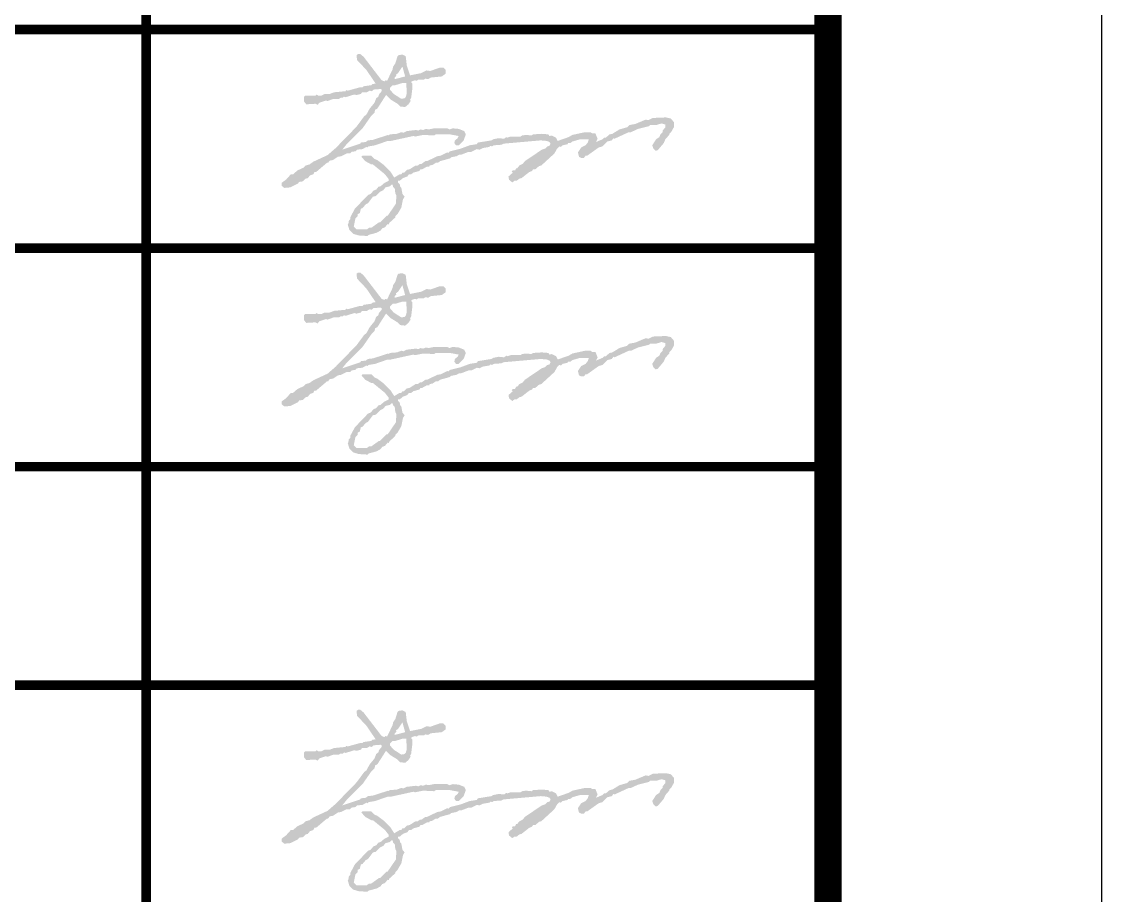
# Model space of a CAD drawing. Extents: x -518115 to 1124316, y -209821 to 1628073.
# Drawn here: x 893764 to 897714, y 652688 to 655886 of the extents above; entities that cross this region are included whole.
import ezdxf

# ---------------------------------------------------------------- set-up
doc = ezdxf.new("R2010")
doc.units = 0
doc.header["$LTSCALE"] = 1000
doc.header["$MEASUREMENT"] = 0
doc.layers.add('yichutu', color=7, linetype='Continuous', true_color=0xffffff, plot=False)
doc.layers.add('图框', color=140, linetype='Continuous')
doc.layers.add('签名', color=7, linetype='Continuous', lineweight=18)

# ---------------------------------------------------------------- blocks, each defined once
blk = doc.blocks.new('TK')
at = {"layer": '签名'}
h = blk.add_hatch(color=2, dxfattribs=at)
h.dxf.hatch_style = 1
h.paths.add_polyline_path([(546889.8, 502532.3), (546889.8, 502538.3), (546895.8, 502544.3), (546893.8, 502548.3), (546901.8, 502554.3), (546917.8, 502578.3), (546927.8, 502542.3)], flags=16)
h.paths.add_polyline_path([(546871.8, 502494.3), (546871.8, 502500.3), (546881.8, 502510.3), (546891.8, 502510.3), (546917.8, 502518.3), (546931.8, 502518.3), (546933.8, 502480.3), (546929.8, 502466.3), (546925.8, 502462.3), (546913.8, 502460.3), (546885.8, 502478.3)], flags=16)
h.paths.add_polyline_path([(546739.8, 501992.3), (546745.8, 502022.3), (546753.8, 502030.3), (546753.8, 502038.3), (546761.8, 502042.3), (546765.8, 502058.3), (546771.8, 502060.3), (546783.8, 502074.3), (546791.8, 502078.3), (546809.8, 502102.3), (546819.8, 502104.3), (546835.8, 502120.3), (546847.8, 502126.3), (546855.8, 502136.3), (546871.8, 502140.3), (546877.8, 502146.3), (546881.8, 502146.3), (546883.8, 502138.3), (546889.8, 502132.3), (546891.8, 502114.3), (546895.8, 502106.3), (546893.8, 502076.3), (546863.8, 502032.3), (546859.8, 502032.3), (546835.8, 502008.3), (546831.8, 502008.3), (546803.8, 501988.3), (546795.8, 501988.3), (546787.8, 501982.3), (546749.8, 501982.3)], flags=16)
h.paths.add_polyline_path([(546719.8, 502002.3), (546717.8, 502000.3), (546723.8, 501980.3), (546737.8, 501966.3), (546757.8, 501960.3), (546789.8, 501958.3), (546793.8, 501962.3), (546823.8, 501970.3), (546837.8, 501978.3), (546843.8, 501986.3), (546853.8, 501990.3), (546863.8, 502002.3), (546867.8, 502000.3), (546869.8, 502006.3), (546891.8, 502026.3), (546891.8, 502030.3), (546899.8, 502038.3), (546913.8, 502062.3), (546919.8, 502092.3), (546925.8, 502102.3), (546917.8, 502112.3), (546913.8, 502134.3), (546909.8, 502138.3), (546907.8, 502148.3), (546901.8, 502154.3), (546901.8, 502160.3), (546907.8, 502160.3), (546919.8, 502170.3), (546935.8, 502176.3), (546941.8, 502184.3), (546949.8, 502184.3), (546957.8, 502190.3), (546979.8, 502196.3), (546983.8, 502202.3), (546989.8, 502202.3), (547007.8, 502212.3), (547015.8, 502212.3), (547017.8, 502216.3), (547027.8, 502218.3), (547039.8, 502226.3), (547047.8, 502226.3), (547055.8, 502232.3), (547091.8, 502242.3), (547095.8, 502246.3), (547115.8, 502250.3), (547125.8, 502256.3), (547133.8, 502256.3), (547159.8, 502266.3), (547169.8, 502266.3), (547189.8, 502276.3), (547199.8, 502274.3), (547211.8, 502280.3), (547235.8, 502284.3), (547239.8, 502288.3), (547245.8, 502286.3), (547251.8, 502290.3), (547279.8, 502292.3), (547287.8, 502296.3), (547423.8, 502308.3), (547445.8, 502306.3), (547455.8, 502302.3), (547459.8, 502296.3), (547455.8, 502288.3), (547447.8, 502286.3), (547439.8, 502278.3), (547427.8, 502274.3), (547365.8, 502232.3), (547357.8, 502222.3), (547345.8, 502216.3), (547337.8, 502206.3), (547333.8, 502206.3), (547329.8, 502198.3), (547321.8, 502198.3), (547317.8, 502194.3), (547321.8, 502190.3), (547305.8, 502176.3), (547307.8, 502164.3), (547319.8, 502154.3), (547327.8, 502160.3), (547335.8, 502160.3), (547345.8, 502168.3), (547353.8, 502170.3), (547381.8, 502192.3), (547391.8, 502196.3), (547395.8, 502202.3), (547403.8, 502202.3), (547417.8, 502214.3), (547425.8, 502216.3), (547473.8, 502260.3), (547483.8, 502278.3), (547491.8, 502286.3), (547497.8, 502284.3), (547503.8, 502290.3), (547521.8, 502294.3), (547523.8, 502298.3), (547531.8, 502298.3), (547539.8, 502304.3), (547567.8, 502312.3), (547599.8, 502312.3), (547595.8, 502300.3), (547587.8, 502290.3), (547571.8, 502282.3), (547559.8, 502264.3), (547563.8, 502248.3), (547571.8, 502244.3), (547581.8, 502244.3), (547587.8, 502252.3), (547593.8, 502252.3), (547635.8, 502282.3), (547649.8, 502286.3), (547667.8, 502304.3), (547683.8, 502308.3), (547689.8, 502316.3), (547693.8, 502314.3), (547745.8, 502338.3), (547753.8, 502338.3), (547779.8, 502350.3), (547819.8, 502360.3), (547823.8, 502364.3), (547845.8, 502364.3), (547865.8, 502370.3), (547879.8, 502366.3), (547879.8, 502356.3), (547869.8, 502344.3), (547869.8, 502338.3), (547861.8, 502330.3), (547857.8, 502320.3), (547845.8, 502312.3), (547831.8, 502290.3), (547835.8, 502278.3), (547843.8, 502270.3), (547851.8, 502272.3), (547873.8, 502298.3), (547879.8, 502312.3), (547893.8, 502328.3), (547893.8, 502332.3), (547901.8, 502340.3), (547911.8, 502358.3), (547911.8, 502374.3), (547899.8, 502388.3), (547881.8, 502392.3), (547833.8, 502390.3), (547817.8, 502382.3), (547807.8, 502384.3), (547769.8, 502368.3), (547747.8, 502364.3), (547739.8, 502356.3), (547711.8, 502348.3), (547685.8, 502332.3), (547675.8, 502330.3), (547661.8, 502318.3), (547655.8, 502318.3), (547649.8, 502312.3), (547625.8, 502302.3), (547631.8, 502314.3), (547623.8, 502334.3), (547611.8, 502334.3), (547605.8, 502338.3), (547585.8, 502338.3), (547539.8, 502328.3), (547525.8, 502320.3), (547485.8, 502306.3), (547479.8, 502318.3), (547463.8, 502326.3), (547455.8, 502324.3), (547451.8, 502330.3), (547427.8, 502332.3), (547395.8, 502330.3), (547389.8, 502326.3), (547369.8, 502328.3), (547355.8, 502326.3), (547349.8, 502322.3), (547313.8, 502322.3), (547301.8, 502318.3), (547297.8, 502320.3), (547289.8, 502314.3), (547269.8, 502316.3), (547249.8, 502312.3), (547243.8, 502308.3), (547193.8, 502300.3), (547189.8, 502294.3), (547163.8, 502290.3), (547131.8, 502278.3), (547091.8, 502268.3), (547085.8, 502262.3), (547081.8, 502264.3), (547057.8, 502252.3), (547045.8, 502250.3), (547007.8, 502232.3), (547001.8, 502232.3), (546987.8, 502222.3), (546981.8, 502222.3), (546973.8, 502216.3), (546965.8, 502216.3), (546943.8, 502202.3), (546933.8, 502200.3), (546923.8, 502190.3), (546917.8, 502190.3), (546913.8, 502184.3), (546907.8, 502184.3), (546887.8, 502172.3), (546873.8, 502194.3), (546849.8, 502218.3), (546825.8, 502236.3), (546815.8, 502240.3), (546803.8, 502252.3), (546771.8, 502252.3), (546767.8, 502248.3), (546781.8, 502232.3), (546803.8, 502220.3), (546809.8, 502220.3), (546853.8, 502184.3), (546867.8, 502166.3), (546867.8, 502160.3), (546851.8, 502152.3), (546837.8, 502140.3), (546829.8, 502138.3), (546821.8, 502128.3), (546811.8, 502124.3), (546801.8, 502112.3), (546791.8, 502108.3), (546743.8, 502058.3), (546727.8, 502028.3), (546727.8, 502020.3), (546721.8, 502014.3)])
h.paths.add_polyline_path([(546477.8, 502154.3), (546475.8, 502152.3), (546475.8, 502142.3), (546485.8, 502134.3), (546507.8, 502136.3), (546535.8, 502150.3), (546539.8, 502156.3), (546553.8, 502158.3), (546563.8, 502168.3), (546571.8, 502170.3), (546579.8, 502180.3), (546591.8, 502184.3), (546595.8, 502192.3), (546601.8, 502192.3), (546641.8, 502226.3), (546645.8, 502226.3), (546651.8, 502234.3), (546663.8, 502236.3), (546681.8, 502248.3), (546693.8, 502250.3), (546713.8, 502260.3), (546725.8, 502260.3), (546731.8, 502266.3), (546745.8, 502268.3), (546751.8, 502274.3), (546771.8, 502276.3), (546785.8, 502284.3), (546789.8, 502282.3), (546793.8, 502286.3), (546817.8, 502290.3), (546863.8, 502306.3), (546875.8, 502306.3), (546957.8, 502324.3), (546963.8, 502322.3), (546993.8, 502328.3), (547033.8, 502326.3), (547039.8, 502330.3), (547091.8, 502330.3), (547123.8, 502324.3), (547119.8, 502316.3), (547109.8, 502308.3), (547107.8, 502298.3), (547113.8, 502290.3), (547123.8, 502290.3), (547141.8, 502308.3), (547149.8, 502330.3), (547143.8, 502342.3), (547123.8, 502350.3), (547101.8, 502352.3), (547089.8, 502348.3), (547081.8, 502352.3), (547033.8, 502352.3), (547013.8, 502348.3), (547003.8, 502350.3), (546993.8, 502346.3), (546983.8, 502348.3), (546975.8, 502344.3), (546967.8, 502346.3), (546933.8, 502342.3), (546921.8, 502336.3), (546913.8, 502338.3), (546897.8, 502332.3), (546871.8, 502330.3), (546867.8, 502326.3), (546865.8, 502328.3), (546809.8, 502310.3), (546791.8, 502308.3), (546783.8, 502302.3), (546765.8, 502300.3), (546763.8, 502296.3), (546697.8, 502274.3), (546713.8, 502294.3), (546771.8, 502352.3), (546803.8, 502398.3), (546815.8, 502410.3), (546817.8, 502420.3), (546825.8, 502424.3), (546857.8, 502474.3), (546873.8, 502458.3), (546899.8, 502442.3), (546909.8, 502432.3), (546927.8, 502430.3), (546939.8, 502440.3), (546947.8, 502452.3), (546945.8, 502456.3), (546949.8, 502464.3), (546953.8, 502496.3), (546953.8, 502516.3), (546949.8, 502520.3), (546951.8, 502524.3), (546963.8, 502528.3), (546969.8, 502526.3), (546975.8, 502530.3), (546995.8, 502530.3), (547001.8, 502534.3), (547011.8, 502532.3), (547021.8, 502538.3), (547061.8, 502542.3), (547075.8, 502552.3), (547075.8, 502566.3), (547067.8, 502574.3), (547053.8, 502574.3), (547019.8, 502562.3), (547005.8, 502564.3), (546985.8, 502554.3), (546945.8, 502546.3), (546933.8, 502582.3), (546929.8, 502616.3), (546917.8, 502622.3), (546903.8, 502620.3), (546899.8, 502616.3), (546891.8, 502590.3), (546883.8, 502578.3), (546881.8, 502568.3), (546861.8, 502526.3), (546855.8, 502528.3), (546851.8, 502524.3), (546841.8, 502528.3), (546775.8, 502614.3), (546763.8, 502624.3), (546755.8, 502624.3), (546749.8, 502620.3), (546751.8, 502602.3), (546785.8, 502566.3), (546819.8, 502516.3), (546807.8, 502514.3), (546803.8, 502510.3), (546775.8, 502506.3), (546771.8, 502502.3), (546761.8, 502502.3), (546717.8, 502490.3), (546711.8, 502492.3), (546709.8, 502488.3), (546667.8, 502484.3), (546651.8, 502478.3), (546633.8, 502478.3), (546621.8, 502472.3), (546609.8, 502472.3), (546603.8, 502476.3), (546599.8, 502472.3), (546561.8, 502472.3), (546557.8, 502468.3), (546557.8, 502450.3), (546565.8, 502440.3), (546599.8, 502442.3), (546607.8, 502438.3), (546613.8, 502446.3), (546637.8, 502454.3), (546643.8, 502452.3), (546665.8, 502460.3), (546685.8, 502460.3), (546691.8, 502464.3), (546699.8, 502464.3), (546703.8, 502468.3), (546709.8, 502466.3), (546741.8, 502476.3), (546749.8, 502474.3), (546765.8, 502478.3), (546769.8, 502484.3), (546787.8, 502484.3), (546797.8, 502490.3), (546805.8, 502488.3), (546811.8, 502494.3), (546837.8, 502496.3), (546841.8, 502494.3), (546841.8, 502488.3), (546831.8, 502476.3), (546829.8, 502468.3), (546821.8, 502462.3), (546815.8, 502446.3), (546797.8, 502424.3), (546785.8, 502402.3), (546777.8, 502396.3), (546749.8, 502358.3), (546673.8, 502280.3), (546643.8, 502254.3), (546591.8, 502230.3), (546577.8, 502220.3), (546563.8, 502216.3), (546555.8, 502208.3), (546533.8, 502198.3), (546517.8, 502184.3), (546509.8, 502184.3), (546491.8, 502164.3)])
h = blk.add_hatch(color=2, dxfattribs=at)
h.dxf.hatch_style = 1
h.paths.add_polyline_path([(546889.8, 501732.3), (546889.8, 501738.3), (546895.8, 501744.3), (546893.8, 501748.3), (546901.8, 501754.3), (546917.8, 501778.3), (546927.8, 501742.3)], flags=16)
h.paths.add_polyline_path([(546871.8, 501694.3), (546871.8, 501700.3), (546881.8, 501710.3), (546891.8, 501710.3), (546917.8, 501718.3), (546931.8, 501718.3), (546933.8, 501680.3), (546929.8, 501666.3), (546925.8, 501662.3), (546913.8, 501660.3), (546885.8, 501678.3)], flags=16)
h.paths.add_polyline_path([(546739.8, 501192.3), (546745.8, 501222.3), (546753.8, 501230.3), (546753.8, 501238.3), (546761.8, 501242.3), (546765.8, 501258.3), (546771.8, 501260.3), (546783.8, 501274.3), (546791.8, 501278.3), (546809.8, 501302.3), (546819.8, 501304.3), (546835.8, 501320.3), (546847.8, 501326.3), (546855.8, 501336.3), (546871.8, 501340.3), (546877.8, 501346.3), (546881.8, 501346.3), (546883.8, 501338.3), (546889.8, 501332.3), (546891.8, 501314.3), (546895.8, 501306.3), (546893.8, 501276.3), (546863.8, 501232.3), (546859.8, 501232.3), (546835.8, 501208.3), (546831.8, 501208.3), (546803.8, 501188.3), (546795.8, 501188.3), (546787.8, 501182.3), (546749.8, 501182.3)], flags=16)
h.paths.add_polyline_path([(546719.8, 501202.3), (546717.8, 501200.3), (546723.8, 501180.3), (546737.8, 501166.3), (546757.8, 501160.3), (546789.8, 501158.3), (546793.8, 501162.3), (546823.8, 501170.3), (546837.8, 501178.3), (546843.8, 501186.3), (546853.8, 501190.3), (546863.8, 501202.3), (546867.8, 501200.3), (546869.8, 501206.3), (546891.8, 501226.3), (546891.8, 501230.3), (546899.8, 501238.3), (546913.8, 501262.3), (546919.8, 501292.3), (546925.8, 501302.3), (546917.8, 501312.3), (546913.8, 501334.3), (546909.8, 501338.3), (546907.8, 501348.3), (546901.8, 501354.3), (546901.8, 501360.3), (546907.8, 501360.3), (546919.8, 501370.3), (546935.8, 501376.3), (546941.8, 501384.3), (546949.8, 501384.3), (546957.8, 501390.3), (546979.8, 501396.3), (546983.8, 501402.3), (546989.8, 501402.3), (547007.8, 501412.3), (547015.8, 501412.3), (547017.8, 501416.3), (547027.8, 501418.3), (547039.8, 501426.3), (547047.8, 501426.3), (547055.8, 501432.3), (547091.8, 501442.3), (547095.8, 501446.3), (547115.8, 501450.3), (547125.8, 501456.3), (547133.8, 501456.3), (547159.8, 501466.3), (547169.8, 501466.3), (547189.8, 501476.3), (547199.8, 501474.3), (547211.8, 501480.3), (547235.8, 501484.3), (547239.8, 501488.3), (547245.8, 501486.3), (547251.8, 501490.3), (547279.8, 501492.3), (547287.8, 501496.3), (547423.8, 501508.3), (547445.8, 501506.3), (547455.8, 501502.3), (547459.8, 501496.3), (547455.8, 501488.3), (547447.8, 501486.3), (547439.8, 501478.3), (547427.8, 501474.3), (547365.8, 501432.3), (547357.8, 501422.3), (547345.8, 501416.3), (547337.8, 501406.3), (547333.8, 501406.3), (547329.8, 501398.3), (547321.8, 501398.3), (547317.8, 501394.3), (547321.8, 501390.3), (547305.8, 501376.3), (547307.8, 501364.3), (547319.8, 501354.3), (547327.8, 501360.3), (547335.8, 501360.3), (547345.8, 501368.3), (547353.8, 501370.3), (547381.8, 501392.3), (547391.8, 501396.3), (547395.8, 501402.3), (547403.8, 501402.3), (547417.8, 501414.3), (547425.8, 501416.3), (547473.8, 501460.3), (547483.8, 501478.3), (547491.8, 501486.3), (547497.8, 501484.3), (547503.8, 501490.3), (547521.8, 501494.3), (547523.8, 501498.3), (547531.8, 501498.3), (547539.8, 501504.3), (547567.8, 501512.3), (547599.8, 501512.3), (547595.8, 501500.3), (547587.8, 501490.3), (547571.8, 501482.3), (547559.8, 501464.3), (547563.8, 501448.3), (547571.8, 501444.3), (547581.8, 501444.3), (547587.8, 501452.3), (547593.8, 501452.3), (547635.8, 501482.3), (547649.8, 501486.3), (547667.8, 501504.3), (547683.8, 501508.3), (547689.8, 501516.3), (547693.8, 501514.3), (547745.8, 501538.3), (547753.8, 501538.3), (547779.8, 501550.3), (547819.8, 501560.3), (547823.8, 501564.3), (547845.8, 501564.3), (547865.8, 501570.3), (547879.8, 501566.3), (547879.8, 501556.3), (547869.8, 501544.3), (547869.8, 501538.3), (547861.8, 501530.3), (547857.8, 501520.3), (547845.8, 501512.3), (547831.8, 501490.3), (547835.8, 501478.3), (547843.8, 501470.3), (547851.8, 501472.3), (547873.8, 501498.3), (547879.8, 501512.3), (547893.8, 501528.3), (547893.8, 501532.3), (547901.8, 501540.3), (547911.8, 501558.3), (547911.8, 501574.3), (547899.8, 501588.3), (547881.8, 501592.3), (547833.8, 501590.3), (547817.8, 501582.3), (547807.8, 501584.3), (547769.8, 501568.3), (547747.8, 501564.3), (547739.8, 501556.3), (547711.8, 501548.3), (547685.8, 501532.3), (547675.8, 501530.3), (547661.8, 501518.3), (547655.8, 501518.3), (547649.8, 501512.3), (547625.8, 501502.3), (547631.8, 501514.3), (547623.8, 501534.3), (547611.8, 501534.3), (547605.8, 501538.3), (547585.8, 501538.3), (547539.8, 501528.3), (547525.8, 501520.3), (547485.8, 501506.3), (547479.8, 501518.3), (547463.8, 501526.3), (547455.8, 501524.3), (547451.8, 501530.3), (547427.8, 501532.3), (547395.8, 501530.3), (547389.8, 501526.3), (547369.8, 501528.3), (547355.8, 501526.3), (547349.8, 501522.3), (547313.8, 501522.3), (547301.8, 501518.3), (547297.8, 501520.3), (547289.8, 501514.3), (547269.8, 501516.3), (547249.8, 501512.3), (547243.8, 501508.3), (547193.8, 501500.3), (547189.8, 501494.3), (547163.8, 501490.3), (547131.8, 501478.3), (547091.8, 501468.3), (547085.8, 501462.3), (547081.8, 501464.3), (547057.8, 501452.3), (547045.8, 501450.3), (547007.8, 501432.3), (547001.8, 501432.3), (546987.8, 501422.3), (546981.8, 501422.3), (546973.8, 501416.3), (546965.8, 501416.3), (546943.8, 501402.3), (546933.8, 501400.3), (546923.8, 501390.3), (546917.8, 501390.3), (546913.8, 501384.3), (546907.8, 501384.3), (546887.8, 501372.3), (546873.8, 501394.3), (546849.8, 501418.3), (546825.8, 501436.3), (546815.8, 501440.3), (546803.8, 501452.3), (546771.8, 501452.3), (546767.8, 501448.3), (546781.8, 501432.3), (546803.8, 501420.3), (546809.8, 501420.3), (546853.8, 501384.3), (546867.8, 501366.3), (546867.8, 501360.3), (546851.8, 501352.3), (546837.8, 501340.3), (546829.8, 501338.3), (546821.8, 501328.3), (546811.8, 501324.3), (546801.8, 501312.3), (546791.8, 501308.3), (546743.8, 501258.3), (546727.8, 501228.3), (546727.8, 501220.3), (546721.8, 501214.3)])
h.paths.add_polyline_path([(546477.8, 501354.3), (546475.8, 501352.3), (546475.8, 501342.3), (546485.8, 501334.3), (546507.8, 501336.3), (546535.8, 501350.3), (546539.8, 501356.3), (546553.8, 501358.3), (546563.8, 501368.3), (546571.8, 501370.3), (546579.8, 501380.3), (546591.8, 501384.3), (546595.8, 501392.3), (546601.8, 501392.3), (546641.8, 501426.3), (546645.8, 501426.3), (546651.8, 501434.3), (546663.8, 501436.3), (546681.8, 501448.3), (546693.8, 501450.3), (546713.8, 501460.3), (546725.8, 501460.3), (546731.8, 501466.3), (546745.8, 501468.3), (546751.8, 501474.3), (546771.8, 501476.3), (546785.8, 501484.3), (546789.8, 501482.3), (546793.8, 501486.3), (546817.8, 501490.3), (546863.8, 501506.3), (546875.8, 501506.3), (546957.8, 501524.3), (546963.8, 501522.3), (546993.8, 501528.3), (547033.8, 501526.3), (547039.8, 501530.3), (547091.8, 501530.3), (547123.8, 501524.3), (547119.8, 501516.3), (547109.8, 501508.3), (547107.8, 501498.3), (547113.8, 501490.3), (547123.8, 501490.3), (547141.8, 501508.3), (547149.8, 501530.3), (547143.8, 501542.3), (547123.8, 501550.3), (547101.8, 501552.3), (547089.8, 501548.3), (547081.8, 501552.3), (547033.8, 501552.3), (547013.8, 501548.3), (547003.8, 501550.3), (546993.8, 501546.3), (546983.8, 501548.3), (546975.8, 501544.3), (546967.8, 501546.3), (546933.8, 501542.3), (546921.8, 501536.3), (546913.8, 501538.3), (546897.8, 501532.3), (546871.8, 501530.3), (546867.8, 501526.3), (546865.8, 501528.3), (546809.8, 501510.3), (546791.8, 501508.3), (546783.8, 501502.3), (546765.8, 501500.3), (546763.8, 501496.3), (546697.8, 501474.3), (546713.8, 501494.3), (546771.8, 501552.3), (546803.8, 501598.3), (546815.8, 501610.3), (546817.8, 501620.3), (546825.8, 501624.3), (546857.8, 501674.3), (546873.8, 501658.3), (546899.8, 501642.3), (546909.8, 501632.3), (546927.8, 501630.3), (546939.8, 501640.3), (546947.8, 501652.3), (546945.8, 501656.3), (546949.8, 501664.3), (546953.8, 501696.3), (546953.8, 501716.3), (546949.8, 501720.3), (546951.8, 501724.3), (546963.8, 501728.3), (546969.8, 501726.3), (546975.8, 501730.3), (546995.8, 501730.3), (547001.8, 501734.3), (547011.8, 501732.3), (547021.8, 501738.3), (547061.8, 501742.3), (547075.8, 501752.3), (547075.8, 501766.3), (547067.8, 501774.3), (547053.8, 501774.3), (547019.8, 501762.3), (547005.8, 501764.3), (546985.8, 501754.3), (546945.8, 501746.3), (546933.8, 501782.3), (546929.8, 501816.3), (546917.8, 501822.3), (546903.8, 501820.3), (546899.8, 501816.3), (546891.8, 501790.3), (546883.8, 501778.3), (546881.8, 501768.3), (546861.8, 501726.3), (546855.8, 501728.3), (546851.8, 501724.3), (546841.8, 501728.3), (546775.8, 501814.3), (546763.8, 501824.3), (546755.8, 501824.3), (546749.8, 501820.3), (546751.8, 501802.3), (546785.8, 501766.3), (546819.8, 501716.3), (546807.8, 501714.3), (546803.8, 501710.3), (546775.8, 501706.3), (546771.8, 501702.3), (546761.8, 501702.3), (546717.8, 501690.3), (546711.8, 501692.3), (546709.8, 501688.3), (546667.8, 501684.3), (546651.8, 501678.3), (546633.8, 501678.3), (546621.8, 501672.3), (546609.8, 501672.3), (546603.8, 501676.3), (546599.8, 501672.3), (546561.8, 501672.3), (546557.8, 501668.3), (546557.8, 501650.3), (546565.8, 501640.3), (546599.8, 501642.3), (546607.8, 501638.3), (546613.8, 501646.3), (546637.8, 501654.3), (546643.8, 501652.3), (546665.8, 501660.3), (546685.8, 501660.3), (546691.8, 501664.3), (546699.8, 501664.3), (546703.8, 501668.3), (546709.8, 501666.3), (546741.8, 501676.3), (546749.8, 501674.3), (546765.8, 501678.3), (546769.8, 501684.3), (546787.8, 501684.3), (546797.8, 501690.3), (546805.8, 501688.3), (546811.8, 501694.3), (546837.8, 501696.3), (546841.8, 501694.3), (546841.8, 501688.3), (546831.8, 501676.3), (546829.8, 501668.3), (546821.8, 501662.3), (546815.8, 501646.3), (546797.8, 501624.3), (546785.8, 501602.3), (546777.8, 501596.3), (546749.8, 501558.3), (546673.8, 501480.3), (546643.8, 501454.3), (546591.8, 501430.3), (546577.8, 501420.3), (546563.8, 501416.3), (546555.8, 501408.3), (546533.8, 501398.3), (546517.8, 501384.3), (546509.8, 501384.3), (546491.8, 501364.3)])
h = blk.add_hatch(color=2, dxfattribs=at)
h.dxf.hatch_style = 1
h.paths.add_polyline_path([(546889.8, 500132.3), (546889.8, 500138.3), (546895.8, 500144.3), (546893.8, 500148.3), (546901.8, 500154.3), (546917.8, 500178.3), (546927.8, 500142.3)], flags=16)
h.paths.add_polyline_path([(546871.8, 500094.3), (546871.8, 500100.3), (546881.8, 500110.3), (546891.8, 500110.3), (546917.8, 500118.3), (546931.8, 500118.3), (546933.8, 500080.3), (546929.8, 500066.3), (546925.8, 500062.3), (546913.8, 500060.3), (546885.8, 500078.3)], flags=16)
h.paths.add_polyline_path([(546739.8, 499592.3), (546745.8, 499622.3), (546753.8, 499630.3), (546753.8, 499638.3), (546761.8, 499642.3), (546765.8, 499658.3), (546771.8, 499660.3), (546783.8, 499674.3), (546791.8, 499678.3), (546809.8, 499702.3), (546819.8, 499704.3), (546835.8, 499720.3), (546847.8, 499726.3), (546855.8, 499736.3), (546871.8, 499740.3), (546877.8, 499746.3), (546881.8, 499746.3), (546883.8, 499738.3), (546889.8, 499732.3), (546891.8, 499714.3), (546895.8, 499706.3), (546893.8, 499676.3), (546863.8, 499632.3), (546859.8, 499632.3), (546835.8, 499608.3), (546831.8, 499608.3), (546803.8, 499588.3), (546795.8, 499588.3), (546787.8, 499582.3), (546749.8, 499582.3)], flags=16)
h.paths.add_polyline_path([(546719.8, 499602.3), (546717.8, 499600.3), (546723.8, 499580.3), (546737.8, 499566.3), (546757.8, 499560.3), (546789.8, 499558.3), (546793.8, 499562.3), (546823.8, 499570.3), (546837.8, 499578.3), (546843.8, 499586.3), (546853.8, 499590.3), (546863.8, 499602.3), (546867.8, 499600.3), (546869.8, 499606.3), (546891.8, 499626.3), (546891.8, 499630.3), (546899.8, 499638.3), (546913.8, 499662.3), (546919.8, 499692.3), (546925.8, 499702.3), (546917.8, 499712.3), (546913.8, 499734.3), (546909.8, 499738.3), (546907.8, 499748.3), (546901.8, 499754.3), (546901.8, 499760.3), (546907.8, 499760.3), (546919.8, 499770.3), (546935.8, 499776.3), (546941.8, 499784.3), (546949.8, 499784.3), (546957.8, 499790.3), (546979.8, 499796.3), (546983.8, 499802.3), (546989.8, 499802.3), (547007.8, 499812.3), (547015.8, 499812.3), (547017.8, 499816.3), (547027.8, 499818.3), (547039.8, 499826.3), (547047.8, 499826.3), (547055.8, 499832.3), (547091.8, 499842.3), (547095.8, 499846.3), (547115.8, 499850.3), (547125.8, 499856.3), (547133.8, 499856.3), (547159.8, 499866.3), (547169.8, 499866.3), (547189.8, 499876.3), (547199.8, 499874.3), (547211.8, 499880.3), (547235.8, 499884.3), (547239.8, 499888.3), (547245.8, 499886.3), (547251.8, 499890.3), (547279.8, 499892.3), (547287.8, 499896.3), (547423.8, 499908.3), (547445.8, 499906.3), (547455.8, 499902.3), (547459.8, 499896.3), (547455.8, 499888.3), (547447.8, 499886.3), (547439.8, 499878.3), (547427.8, 499874.3), (547365.8, 499832.3), (547357.8, 499822.3), (547345.8, 499816.3), (547337.8, 499806.3), (547333.8, 499806.3), (547329.8, 499798.3), (547321.8, 499798.3), (547317.8, 499794.3), (547321.8, 499790.3), (547305.8, 499776.3), (547307.8, 499764.3), (547319.8, 499754.3), (547327.8, 499760.3), (547335.8, 499760.3), (547345.8, 499768.3), (547353.8, 499770.3), (547381.8, 499792.3), (547391.8, 499796.3), (547395.8, 499802.3), (547403.8, 499802.3), (547417.8, 499814.3), (547425.8, 499816.3), (547473.8, 499860.3), (547483.8, 499878.3), (547491.8, 499886.3), (547497.8, 499884.3), (547503.8, 499890.3), (547521.8, 499894.3), (547523.8, 499898.3), (547531.8, 499898.3), (547539.8, 499904.3), (547567.8, 499912.3), (547599.8, 499912.3), (547595.8, 499900.3), (547587.8, 499890.3), (547571.8, 499882.3), (547559.8, 499864.3), (547563.8, 499848.3), (547571.8, 499844.3), (547581.8, 499844.3), (547587.8, 499852.3), (547593.8, 499852.3), (547635.8, 499882.3), (547649.8, 499886.3), (547667.8, 499904.3), (547683.8, 499908.3), (547689.8, 499916.3), (547693.8, 499914.3), (547745.8, 499938.3), (547753.8, 499938.3), (547779.8, 499950.3), (547819.8, 499960.3), (547823.8, 499964.3), (547845.8, 499964.3), (547865.8, 499970.3), (547879.8, 499966.3), (547879.8, 499956.3), (547869.8, 499944.3), (547869.8, 499938.3), (547861.8, 499930.3), (547857.8, 499920.3), (547845.8, 499912.3), (547831.8, 499890.3), (547835.8, 499878.3), (547843.8, 499870.3), (547851.8, 499872.3), (547873.8, 499898.3), (547879.8, 499912.3), (547893.8, 499928.3), (547893.8, 499932.3), (547901.8, 499940.3), (547911.8, 499958.3), (547911.8, 499974.3), (547899.8, 499988.3), (547881.8, 499992.3), (547833.8, 499990.3), (547817.8, 499982.3), (547807.8, 499984.3), (547769.8, 499968.3), (547747.8, 499964.3), (547739.8, 499956.3), (547711.8, 499948.3), (547685.8, 499932.3), (547675.8, 499930.3), (547661.8, 499918.3), (547655.8, 499918.3), (547649.8, 499912.3), (547625.8, 499902.3), (547631.8, 499914.3), (547623.8, 499934.3), (547611.8, 499934.3), (547605.8, 499938.3), (547585.8, 499938.3), (547539.8, 499928.3), (547525.8, 499920.3), (547485.8, 499906.3), (547479.8, 499918.3), (547463.8, 499926.3), (547455.8, 499924.3), (547451.8, 499930.3), (547427.8, 499932.3), (547395.8, 499930.3), (547389.8, 499926.3), (547369.8, 499928.3), (547355.8, 499926.3), (547349.8, 499922.3), (547313.8, 499922.3), (547301.8, 499918.3), (547297.8, 499920.3), (547289.8, 499914.3), (547269.8, 499916.3), (547249.8, 499912.3), (547243.8, 499908.3), (547193.8, 499900.3), (547189.8, 499894.3), (547163.8, 499890.3), (547131.8, 499878.3), (547091.8, 499868.3), (547085.8, 499862.3), (547081.8, 499864.3), (547057.8, 499852.3), (547045.8, 499850.3), (547007.8, 499832.3), (547001.8, 499832.3), (546987.8, 499822.3), (546981.8, 499822.3), (546973.8, 499816.3), (546965.8, 499816.3), (546943.8, 499802.3), (546933.8, 499800.3), (546923.8, 499790.3), (546917.8, 499790.3), (546913.8, 499784.3), (546907.8, 499784.3), (546887.8, 499772.3), (546873.8, 499794.3), (546849.8, 499818.3), (546825.8, 499836.3), (546815.8, 499840.3), (546803.8, 499852.3), (546771.8, 499852.3), (546767.8, 499848.3), (546781.8, 499832.3), (546803.8, 499820.3), (546809.8, 499820.3), (546853.8, 499784.3), (546867.8, 499766.3), (546867.8, 499760.3), (546851.8, 499752.3), (546837.8, 499740.3), (546829.8, 499738.3), (546821.8, 499728.3), (546811.8, 499724.3), (546801.8, 499712.3), (546791.8, 499708.3), (546743.8, 499658.3), (546727.8, 499628.3), (546727.8, 499620.3), (546721.8, 499614.3)])
h.paths.add_polyline_path([(546477.8, 499754.3), (546475.8, 499752.3), (546475.8, 499742.3), (546485.8, 499734.3), (546507.8, 499736.3), (546535.8, 499750.3), (546539.8, 499756.3), (546553.8, 499758.3), (546563.8, 499768.3), (546571.8, 499770.3), (546579.8, 499780.3), (546591.8, 499784.3), (546595.8, 499792.3), (546601.8, 499792.3), (546641.8, 499826.3), (546645.8, 499826.3), (546651.8, 499834.3), (546663.8, 499836.3), (546681.8, 499848.3), (546693.8, 499850.3), (546713.8, 499860.3), (546725.8, 499860.3), (546731.8, 499866.3), (546745.8, 499868.3), (546751.8, 499874.3), (546771.8, 499876.3), (546785.8, 499884.3), (546789.8, 499882.3), (546793.8, 499886.3), (546817.8, 499890.3), (546863.8, 499906.3), (546875.8, 499906.3), (546957.8, 499924.3), (546963.8, 499922.3), (546993.8, 499928.3), (547033.8, 499926.3), (547039.8, 499930.3), (547091.8, 499930.3), (547123.8, 499924.3), (547119.8, 499916.3), (547109.8, 499908.3), (547107.8, 499898.3), (547113.8, 499890.3), (547123.8, 499890.3), (547141.8, 499908.3), (547149.8, 499930.3), (547143.8, 499942.3), (547123.8, 499950.3), (547101.8, 499952.3), (547089.8, 499948.3), (547081.8, 499952.3), (547033.8, 499952.3), (547013.8, 499948.3), (547003.8, 499950.3), (546993.8, 499946.3), (546983.8, 499948.3), (546975.8, 499944.3), (546967.8, 499946.3), (546933.8, 499942.3), (546921.8, 499936.3), (546913.8, 499938.3), (546897.8, 499932.3), (546871.8, 499930.3), (546867.8, 499926.3), (546865.8, 499928.3), (546809.8, 499910.3), (546791.8, 499908.3), (546783.8, 499902.3), (546765.8, 499900.3), (546763.8, 499896.3), (546697.8, 499874.3), (546713.8, 499894.3), (546771.8, 499952.3), (546803.8, 499998.3), (546815.8, 500010.3), (546817.8, 500020.3), (546825.8, 500024.3), (546857.8, 500074.3), (546873.8, 500058.3), (546899.8, 500042.3), (546909.8, 500032.3), (546927.8, 500030.3), (546939.8, 500040.3), (546947.8, 500052.3), (546945.8, 500056.3), (546949.8, 500064.3), (546953.8, 500096.3), (546953.8, 500116.3), (546949.8, 500120.3), (546951.8, 500124.3), (546963.8, 500128.3), (546969.8, 500126.3), (546975.8, 500130.3), (546995.8, 500130.3), (547001.8, 500134.3), (547011.8, 500132.3), (547021.8, 500138.3), (547061.8, 500142.3), (547075.8, 500152.3), (547075.8, 500166.3), (547067.8, 500174.3), (547053.8, 500174.3), (547019.8, 500162.3), (547005.8, 500164.3), (546985.8, 500154.3), (546945.8, 500146.3), (546933.8, 500182.3), (546929.8, 500216.3), (546917.8, 500222.3), (546903.8, 500220.3), (546899.8, 500216.3), (546891.8, 500190.3), (546883.8, 500178.3), (546881.8, 500168.3), (546861.8, 500126.3), (546855.8, 500128.3), (546851.8, 500124.3), (546841.8, 500128.3), (546775.8, 500214.3), (546763.8, 500224.3), (546755.8, 500224.3), (546749.8, 500220.3), (546751.8, 500202.3), (546785.8, 500166.3), (546819.8, 500116.3), (546807.8, 500114.3), (546803.8, 500110.3), (546775.8, 500106.3), (546771.8, 500102.3), (546761.8, 500102.3), (546717.8, 500090.3), (546711.8, 500092.3), (546709.8, 500088.3), (546667.8, 500084.3), (546651.8, 500078.3), (546633.8, 500078.3), (546621.8, 500072.3), (546609.8, 500072.3), (546603.8, 500076.3), (546599.8, 500072.3), (546561.8, 500072.3), (546557.8, 500068.3), (546557.8, 500050.3), (546565.8, 500040.3), (546599.8, 500042.3), (546607.8, 500038.3), (546613.8, 500046.3), (546637.8, 500054.3), (546643.8, 500052.3), (546665.8, 500060.3), (546685.8, 500060.3), (546691.8, 500064.3), (546699.8, 500064.3), (546703.8, 500068.3), (546709.8, 500066.3), (546741.8, 500076.3), (546749.8, 500074.3), (546765.8, 500078.3), (546769.8, 500084.3), (546787.8, 500084.3), (546797.8, 500090.3), (546805.8, 500088.3), (546811.8, 500094.3), (546837.8, 500096.3), (546841.8, 500094.3), (546841.8, 500088.3), (546831.8, 500076.3), (546829.8, 500068.3), (546821.8, 500062.3), (546815.8, 500046.3), (546797.8, 500024.3), (546785.8, 500002.3), (546777.8, 499996.3), (546749.8, 499958.3), (546673.8, 499880.3), (546643.8, 499854.3), (546591.8, 499830.3), (546577.8, 499820.3), (546563.8, 499816.3), (546555.8, 499808.3), (546533.8, 499798.3), (546517.8, 499784.3), (546509.8, 499784.3), (546491.8, 499764.3)])
at = {"layer": '图框'}
blk.add_lwpolyline([(465375, 548713.7), (549475, 548713.7), (549475, 489313.7), (465375, 489313.7)], close=True, dxfattribs=at)
blk.add_lwpolyline([(465375, 548713.7), (549475, 548713.7), (549475, 489313.7), (465375, 489313.7)], close=True, dxfattribs=at)
at = {"layer": '图框', "const_width": 100}
blk.add_lwpolyline([(548475, 490313.7), (548475, 547713.7), (467875, 547713.7), (467875, 490313.7)], close=True, dxfattribs=at)
at = {"layer": '图框', "const_width": 35}
for points in [[(545980, 497114), (545980, 503514)], [(541480, 502714), (548480, 502714)], [(541480, 501914), (548480, 501914)], [(541480, 501114), (548480, 501114)], [(541480, 500314), (548480, 500314)]]:
    blk.add_lwpolyline(points, dxfattribs=at)
blk = doc.blocks.new('yct-841-594-84100-59399.9999999999-100-1000.0')
at = {"layer": 'yichutu', "color": 7, "true_color": 0xffffff}
blk.add_lwpolyline([(0, 0), (0, 59400), (84100, 59400), (84100, 0)], close=True, dxfattribs=at)

msp = doc.modelspace()

# ---------------------------------------------------------------- block references
msp.add_blockref('TK', (348239.1, 153143.3))
at = {"layer": 'yichutu'}
msp.add_blockref('yct-841-594-84100-59399.9999999999-100-1000.0', (813614.1, 642457), dxfattribs=at)

doc.saveas('drawing.dxf')
